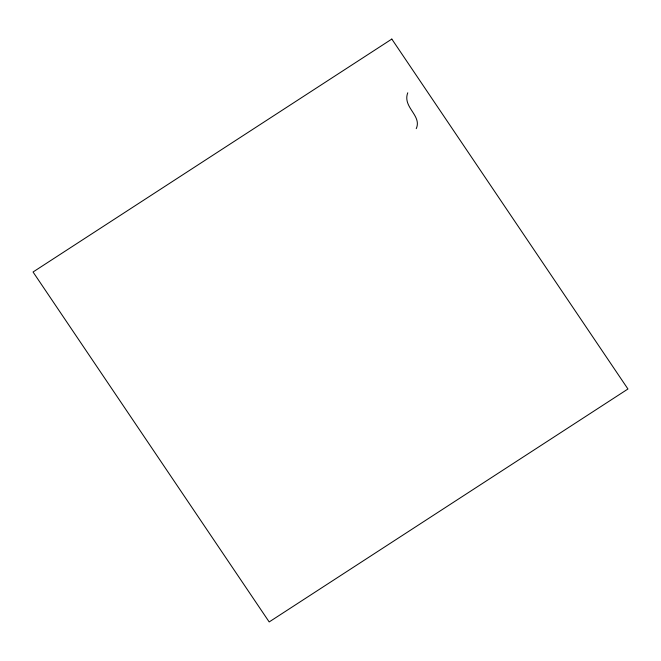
<?xml version="1.0" encoding="UTF-8"?>
<svg xmlns="http://www.w3.org/2000/svg" width="661" height="661" viewBox="0 0 661 661"><rect width="100%" height="100%" fill="white"/><g stroke="black" fill="none" stroke-linecap="round" stroke-linejoin="round"><path stroke-width="0.99" d="M407.754 92.788C402.219 107.297 422.222 115.493 416.24 128.647M391.816 39.065L33.05 272.002L269.184 621.935L627.95 388.999L391.816 39.065"/></g></svg>
